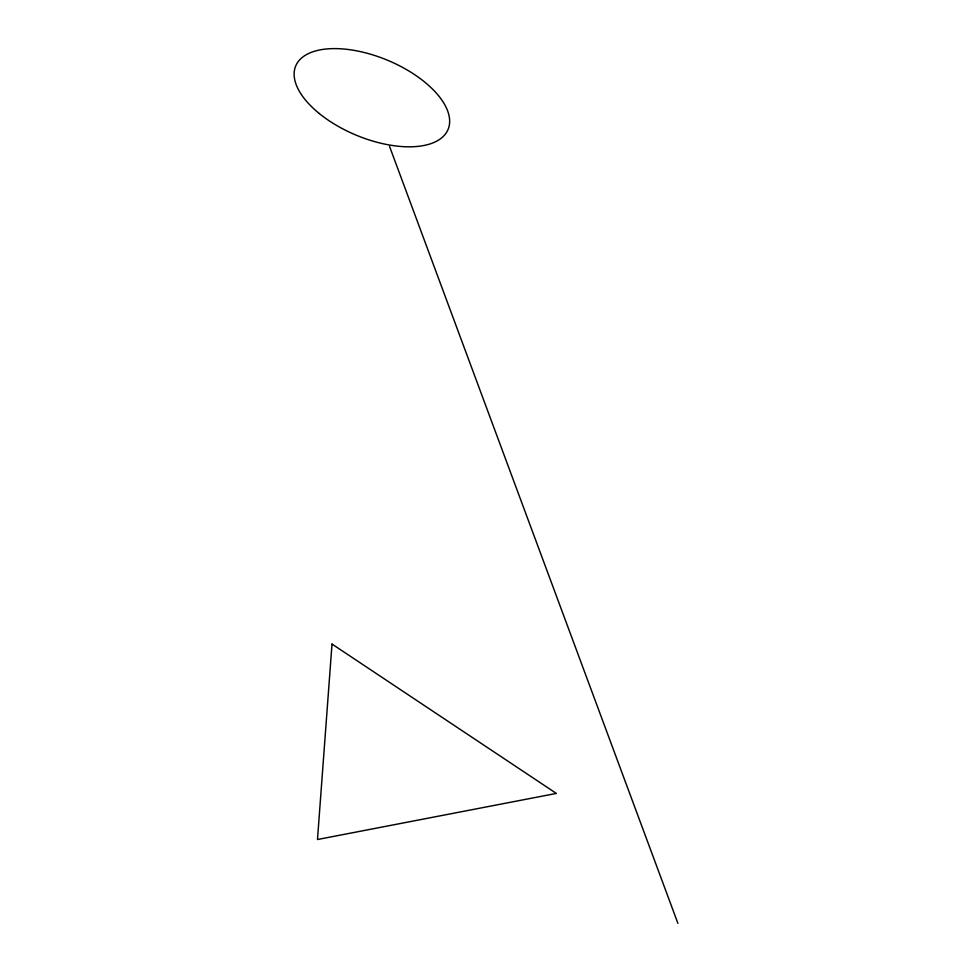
<?xml version="1.0" encoding="UTF-8"?>
<svg xmlns="http://www.w3.org/2000/svg" width="972" height="972" viewBox="0 0 972 972"><rect width="100%" height="100%" fill="white"/><g stroke="black" fill="none" stroke-linecap="round" stroke-linejoin="round"><path stroke-width="1.46" d="M389.553 146.432L677.921 923.4M332.011 644.059L317.48 839.516L556.361 793.419L332.011 644.059M319.266 113.517A82.535 40.617 22.6 0 0 447.825 130.005A82.535 40.617 22.6 0 0 348.547 49.536A82.535 40.617 22.6 0 0 319.266 113.517"/></g></svg>
